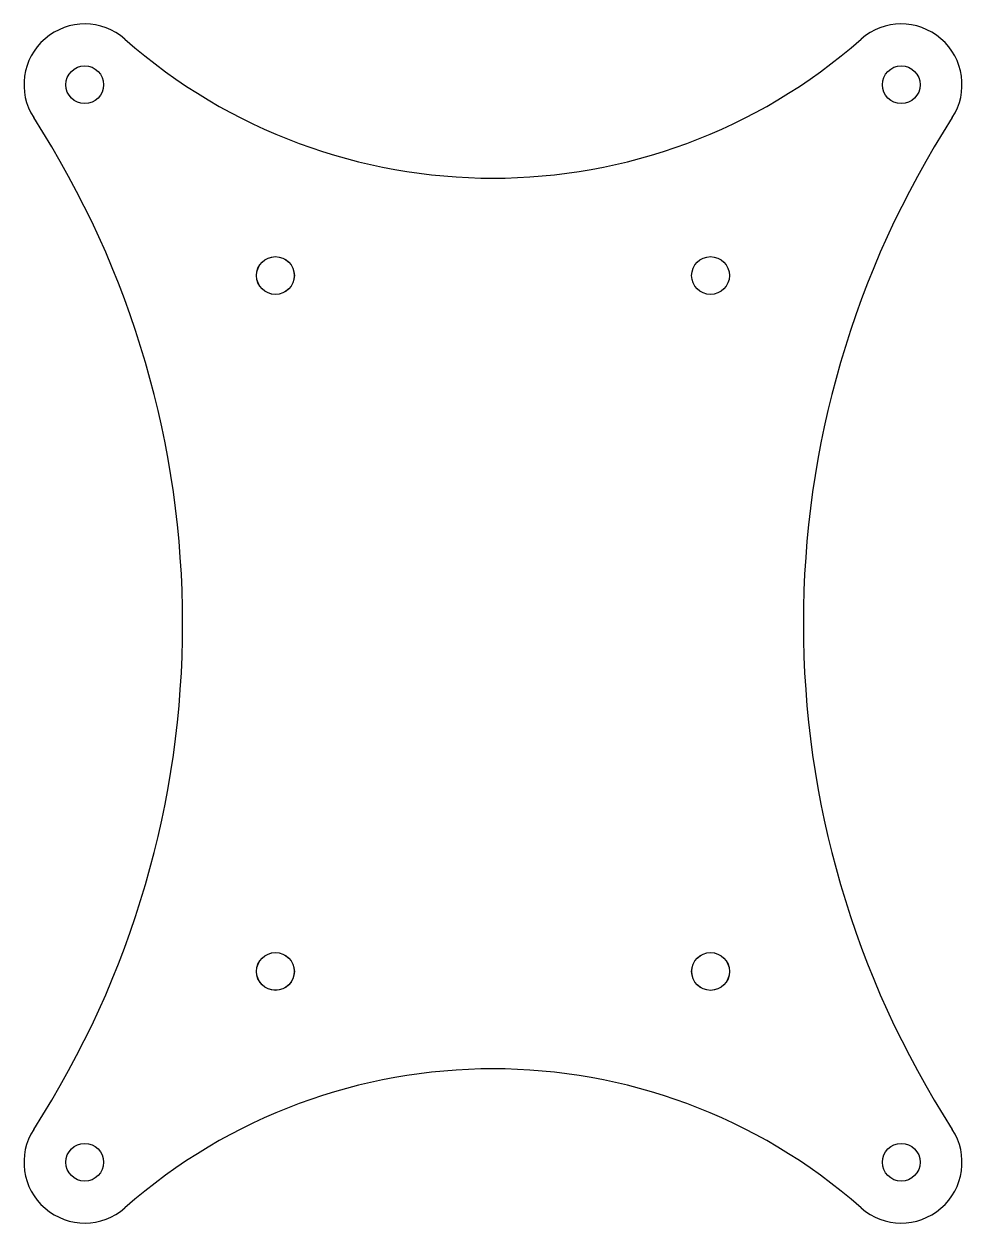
# Model space of a CAD drawing. Header units: millimetres. Extents: x -34.8 to 34.8, y -44.4 to 44.4.
import ezdxf

# ---------------------------------------------------------------- set-up
doc = ezdxf.new("R2010")
doc.units = ezdxf.units.MM
doc.layers.get('0').update_dxf_attribs({"lineweight": 25, "true_color": 0xffffff})

msp = doc.modelspace()

# ---------------------------------------------------------------- linework, layer by layer
for centre in [(-30.26, 39.925), (30.26, 39.925), (-16.128, 25.784), (-16.12, 25.785), (-16.12, 25.785), (-16.12, 25.785), (-16.12, 25.785), (-16.12, 25.785), (-16.12, 25.785), (-16.12, 25.785), (-16.12, 25.785), (-16.12, 25.785), (16.12, 25.785), (16.12, 25.785), (16.12, 25.785), (16.12, 25.785), (16.12, 25.785), (16.12, 25.785), (16.12, 25.785), (16.12, 25.785), (16.12, 25.785), (-16.128, -25.781), (-16.12, -25.785), (-16.12, -25.785), (-16.12, -25.785), (-16.12, -25.785), (-16.12, -25.785), (-16.12, -25.785), (-16.12, -25.785), (-16.12, -25.785), (-16.12, -25.785), (-16.12, -25.785), (-16.12, -25.785), (16.12, -25.785), (16.12, -25.785), (16.12, -25.785), (16.12, -25.785), (16.12, -25.785), (16.12, -25.785), (16.12, -25.785), (16.128, -25.784), (16.128, -25.784), (-30.26, -39.925), (30.26, -39.925)]:
    msp.add_circle(centre, 1.4)
for centre, radius, start, end in [((-30.26, 39.925), 4.5, 48.62925, 212.82455), ((30.26, 39.925), 4.5, 327.17545, 131.37075), ((0, 74.284), 41.284, 228.62925, 311.37075), ((-92.154, 0), 69.154, 327.17545, 32.82455), ((92.154, 0), 69.154, 147.17545, 212.82455), ((0, -74.284), 41.284, 48.62925, 131.37075), ((-30.26, -39.925), 4.5, 147.17545, 311.37075), ((30.26, -39.925), 4.5, 228.62925, 32.82455)]:
    msp.add_arc(centre, radius, start, end)

doc.saveas('drawing.dxf')
